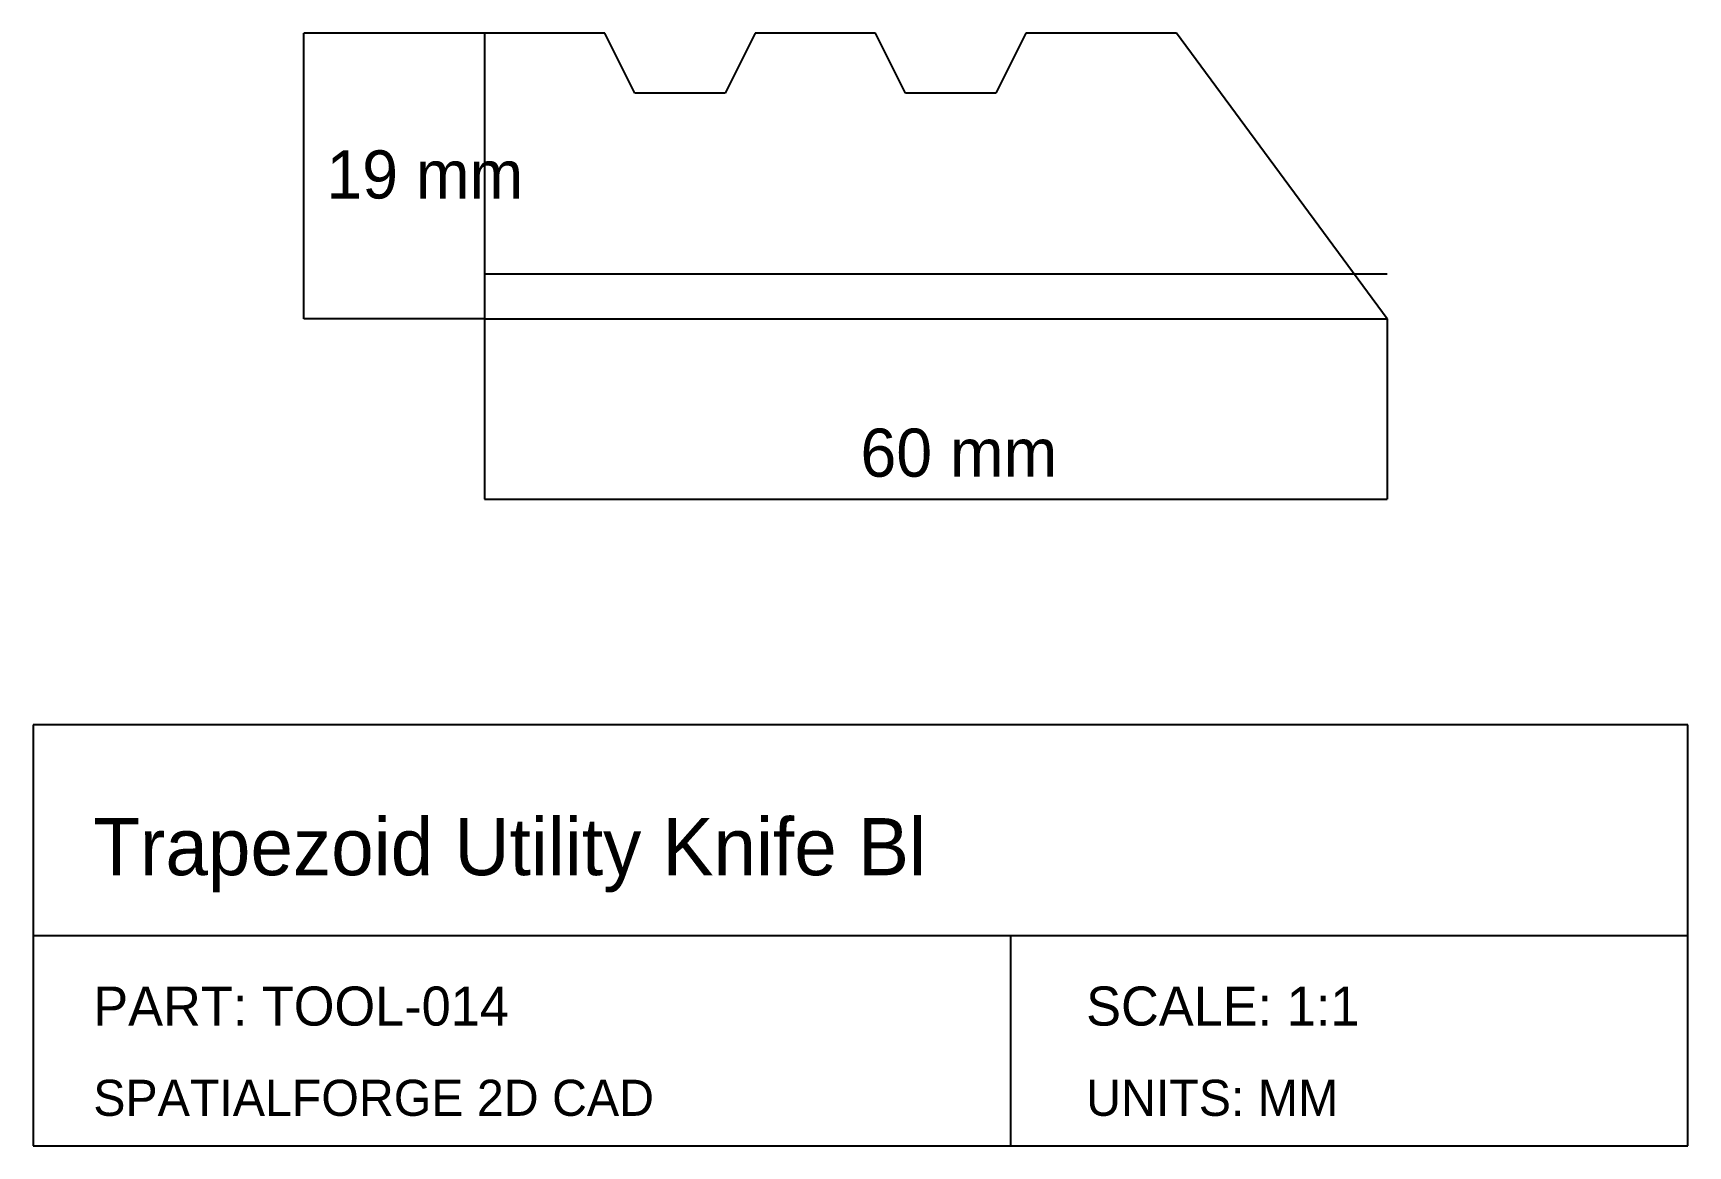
# Model space of a CAD drawing. Header units: millimetres. Extents: x 0 to 110, y -20 to 54.
import ezdxf

# ---------------------------------------------------------------- set-up
doc = ezdxf.new("R2010")
doc.units = ezdxf.units.MM
for name, color, linetype in [('DIM', 3, 'CONTINUOUS'), ('TITLE', 5, 'CONTINUOUS'), ('VISIBLE', 7, 'CONTINUOUS')]:
    doc.layers.add(name, color=color, linetype=linetype)

msp = doc.modelspace()

# ---------------------------------------------------------------- linework, layer by layer
at = {"layer": 'DIM'}
for p, q in [((30, 54), (18, 54)), ((18, 35), (18, 54)), ((30, 35), (18, 35)), ((30, 35), (30, 23)), ((90, 35), (90, 23)), ((30, 23), (90, 23))]:
    msp.add_line(p, q, dxfattribs=at)
at = {"layer": 'TITLE', "linetype": 'CONTINUOUS'}
for p, q in [((110, 8), (0, 8)), ((0, 8), (0, -20)), ((110, -20), (110, 8)), ((0, -20), (110, -20))]:
    msp.add_line(p, q, dxfattribs=at)
at = {"layer": 'TITLE'}
for p, q in [((0, -6), (110, -6)), ((65, -20), (65, -6))]:
    msp.add_line(p, q, dxfattribs=at)
at = {"layer": 'VISIBLE', "linetype": 'CONTINUOUS'}
for p, q in [((38, 54), (30, 54)), ((30, 54), (30, 35)), ((40, 50), (38, 54)), ((48, 54), (46, 50)), ((56, 54), (48, 54)), ((58, 50), (56, 54)), ((66, 54), (64, 50)), ((76, 54), (66, 54)), ((90, 35), (76, 54)), ((46, 50), (40, 50)), ((64, 50), (58, 50)), ((30, 35), (90, 35))]:
    msp.add_line(p, q, dxfattribs=at)
at = {"layer": 'VISIBLE'}
msp.add_line((30, 38), (90, 38), dxfattribs=at)

# ---------------------------------------------------------------- texts
at = {"layer": 'DIM'}
for s, p in [('19 mm', (19.5, 43)), ('60 mm', (55, 24.5))]:
    msp.add_text(s, height=3.2, dxfattribs=at).set_placement(p)
at = {"layer": 'TITLE'}
for s, height, p in [('Trapezoid Utility Knife Bl', 3.8, (4, -2)), ('PART: TOOL-014', 2.6, (4, -12)), ('SCALE: 1:1', 2.6, (70, -12)), ('SPATIALFORGE 2D CAD', 2.4, (4, -18)), ('UNITS: MM', 2.4, (70, -18))]:
    msp.add_text(s, height=height, dxfattribs=at).set_placement(p)

doc.saveas('drawing.dxf')
